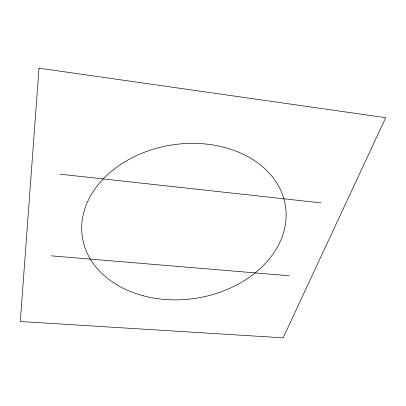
<?xml version="1.0" encoding="UTF-8"?>
<svg xmlns="http://www.w3.org/2000/svg" width="406" height="406" viewBox="0 0 406 406"><rect width="100%" height="100%" fill="white"/><g stroke="black" fill="none" stroke-linecap="round" stroke-linejoin="round"><path stroke-width="0.61" d="M51.288 255.841L289.371 275.75M60.144 174.194L321.075 202.883M39.012 68.172L20.3 321.506L283.139 337.828L385.7 117.694L39.012 68.172M143.293 295.807A102.728 77.592 -8.7 0 0 285.459 206.086A102.728 77.592 -8.7 0 0 122.988 162.953A102.728 77.592 -8.7 0 0 143.293 295.807"/></g></svg>
